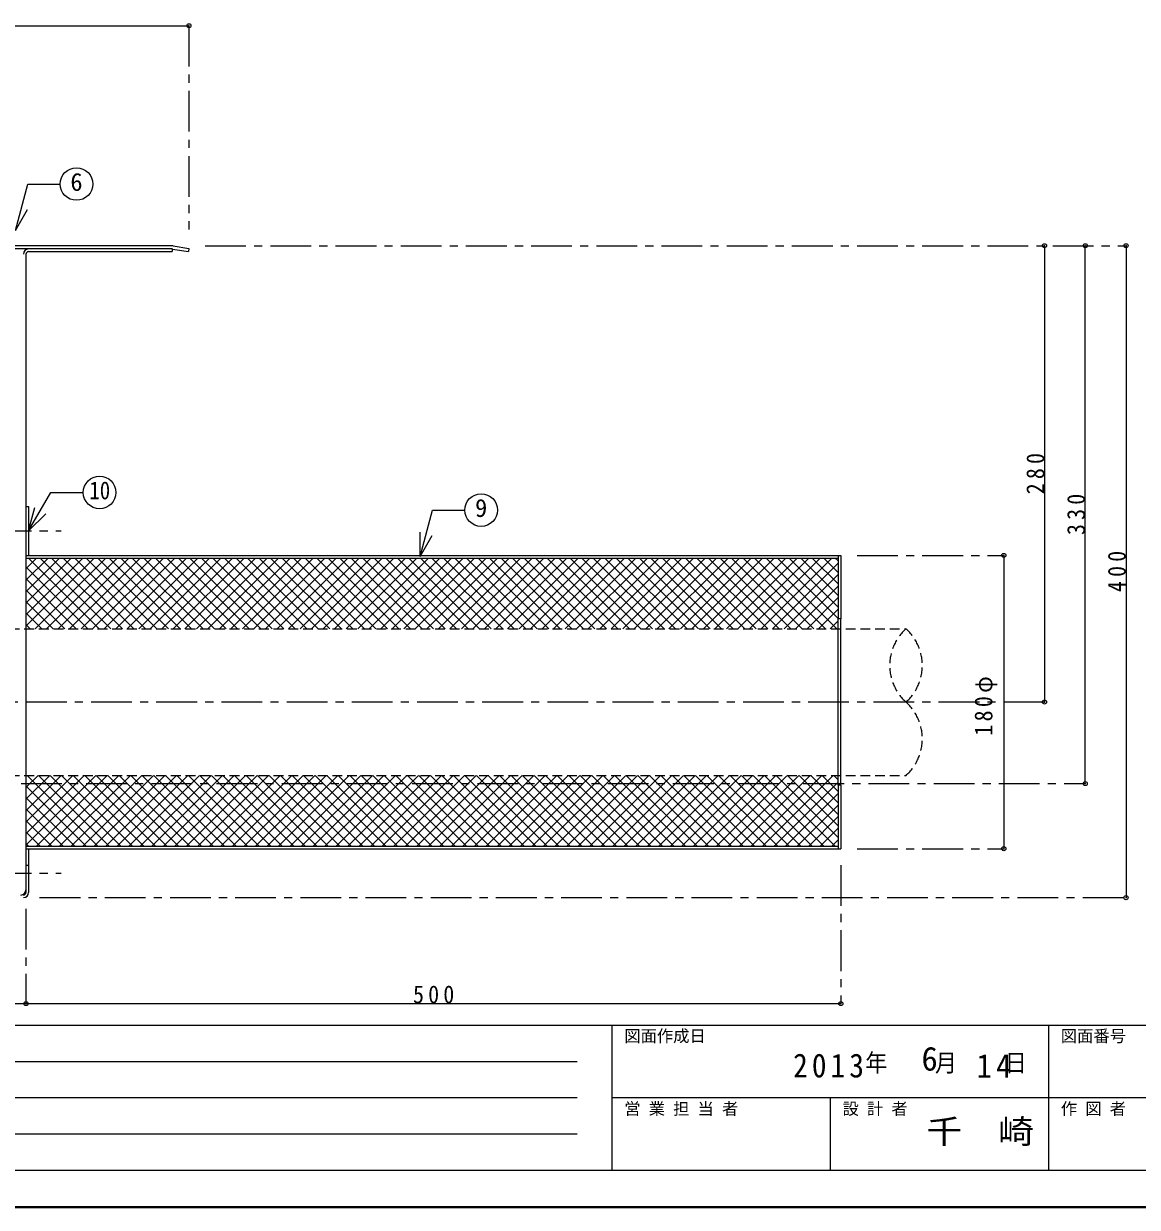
# Model space of a CAD drawing. Units: millimetres at full size, sheet at 1:5; details may follow other scales. Extents: x -1057 to 968, y -699 to 706.
# Drawn here: x -433 to 250, y -699 to 27 of the extents above; entities that cross this region are included whole.
import ezdxf
from ezdxf.enums import TextEntityAlignment as Align

# ---------------------------------------------------------------- set-up
doc = ezdxf.new("R2010")
doc.units = ezdxf.units.MM
doc.header["$LTSCALE"] = 5
doc.header["$PDMODE"] = 32
doc.header["$PDSIZE"] = 2.5
doc.linetypes.add('CHAIN1', pattern=[8, 5, -1, 1, -1])
doc.linetypes.add('DASHED1', pattern=[1.8, 1.2, -0.6])
doc.layers.add('0-0_ﾚｲﾔ1', color=4, linetype='Continuous', lineweight=9)
doc.styles.add('ＭＳ ゴシック', font='')
doc.styles.get('ＭＳ ゴシック').set_extended_font_data('MS Gothic')

msp = doc.modelspace()

# ---------------------------------------------------------------- linework, layer by layer
at = {"layer": '0-0_ﾚｲﾔ1'}
for p, q in [((-931.961, 25.682), (-331.961, 25.682)), ((193.039, -109.318), (193.039, -389.318)), ((218.039, -439.318), (218.039, -109.318)), ((243.039, -109.318), (243.039, -509.318)), ((-431.961, -342.819), (-390.06, -300.918)), ((-431.961, -335.748), (-397.131, -300.918)), ((-431.961, -328.677), (-404.202, -300.918)), ((-431.961, -321.606), (-411.274, -300.918)), ((-431.961, -314.534), (-418.345, -300.918)), ((-431.961, -307.463), (-425.416, -300.918)), ((-430.331, -300.918), (-386.931, -344.318)), ((-426.389, -344.318), (-382.989, -300.918)), ((-423.26, -300.918), (-379.86, -344.318)), ((-419.318, -344.318), (-375.918, -300.918)), ((-416.189, -300.918), (-372.789, -344.318)), ((-412.247, -344.318), (-368.847, -300.918)), ((-409.118, -300.918), (-365.718, -344.318)), ((-405.176, -344.318), (-361.776, -300.918)), ((-402.046, -300.918), (-358.646, -344.318)), ((-398.105, -344.318), (-354.705, -300.918)), ((-394.975, -300.918), (-351.575, -344.318)), ((-391.034, -344.318), (-347.634, -300.918)), ((-387.904, -300.918), (-344.504, -344.318)), ((-383.963, -344.318), (-340.563, -300.918)), ((-380.833, -300.918), (-337.433, -344.318)), ((-376.892, -344.318), (-333.492, -300.918)), ((-373.762, -300.918), (-330.362, -344.318)), ((-369.821, -344.318), (-326.421, -300.918)), ((-366.691, -300.918), (-323.291, -344.318)), ((-362.75, -344.318), (-319.35, -300.918)), ((-359.62, -300.918), (-316.22, -344.318)), ((-355.679, -344.318), (-312.279, -300.918)), ((-352.549, -300.918), (-309.149, -344.318)), ((-348.608, -344.318), (-305.208, -300.918)), ((-345.478, -300.918), (-302.078, -344.318)), ((-341.536, -344.318), (-298.136, -300.918)), ((-338.407, -300.918), (-295.007, -344.318)), ((-334.465, -344.318), (-291.065, -300.918)), ((-331.336, -300.918), (-287.936, -344.318)), ((-327.394, -344.318), (-283.994, -300.918)), ((-324.265, -300.918), (-280.865, -344.318)), ((-320.323, -344.318), (-276.923, -300.918)), ((-317.194, -300.918), (-273.794, -344.318)), ((-313.252, -344.318), (-269.852, -300.918)), ((-310.123, -300.918), (-266.723, -344.318)), ((-306.181, -344.318), (-262.781, -300.918)), ((-303.052, -300.918), (-259.652, -344.318)), ((-299.11, -344.318), (-255.71, -300.918)), ((-295.98, -300.918), (-252.58, -344.318)), ((-292.039, -344.318), (-248.639, -300.918)), ((-288.909, -300.918), (-245.509, -344.318)), ((-284.968, -344.318), (-241.568, -300.918)), ((-281.838, -300.918), (-238.438, -344.318)), ((-277.897, -344.318), (-234.497, -300.918)), ((-274.767, -300.918), (-231.367, -344.318)), ((-270.826, -344.318), (-227.426, -300.918)), ((-267.696, -300.918), (-224.296, -344.318)), ((-263.755, -344.318), (-220.355, -300.918)), ((-260.625, -300.918), (-217.225, -344.318)), ((-256.684, -344.318), (-213.284, -300.918)), ((-253.554, -300.918), (-210.154, -344.318)), ((-249.613, -344.318), (-206.213, -300.918)), ((-246.483, -300.918), (-203.083, -344.318)), ((-242.541, -344.318), (-199.141, -300.918)), ((-239.412, -300.918), (-196.012, -344.318)), ((-235.47, -344.318), (-192.07, -300.918)), ((-232.341, -300.918), (-188.941, -344.318)), ((-228.399, -344.318), (-184.999, -300.918)), ((-225.27, -300.918), (-181.87, -344.318)), ((-221.328, -344.318), (-177.928, -300.918)), ((-218.199, -300.918), (-174.799, -344.318)), ((-214.257, -344.318), (-170.857, -300.918)), ((-211.128, -300.918), (-167.728, -344.318)), ((-207.186, -344.318), (-163.786, -300.918)), ((-204.057, -300.918), (-160.657, -344.318)), ((-200.115, -344.318), (-156.715, -300.918)), ((-196.985, -300.918), (-153.585, -344.318)), ((-193.044, -344.318), (-149.644, -300.918)), ((-189.914, -300.918), (-146.514, -344.318)), ((-185.973, -344.318), (-142.573, -300.918)), ((-182.843, -300.918), (-139.443, -344.318)), ((-178.902, -344.318), (-135.502, -300.918)), ((-175.772, -300.918), (-132.372, -344.318)), ((-171.831, -344.318), (-128.431, -300.918)), ((-168.701, -300.918), (-125.301, -344.318)), ((-164.76, -344.318), (-121.36, -300.918)), ((-161.63, -300.918), (-118.23, -344.318)), ((-157.689, -344.318), (-114.289, -300.918)), ((-154.559, -300.918), (-111.159, -344.318)), ((-150.618, -344.318), (-107.218, -300.918)), ((-147.488, -300.918), (-104.088, -344.318)), ((-143.547, -344.318), (-100.147, -300.918)), ((-140.417, -300.918), (-97.017, -344.318)), ((-136.475, -344.318), (-93.075, -300.918)), ((-133.346, -300.918), (-89.946, -344.318)), ((-129.404, -344.318), (-86.004, -300.918)), ((-126.275, -300.918), (-82.875, -344.318)), ((-122.333, -344.318), (-78.933, -300.918)), ((-119.204, -300.918), (-75.804, -344.318)), ((-115.262, -344.318), (-71.862, -300.918)), ((-112.133, -300.918), (-68.733, -344.318)), ((-108.191, -344.318), (-64.791, -300.918)), ((-105.062, -300.918), (-61.662, -344.318)), ((-101.12, -344.318), (-57.72, -300.918)), ((-97.991, -300.918), (-54.591, -344.318)), ((-94.049, -344.318), (-50.649, -300.918)), ((-90.919, -300.918), (-47.519, -344.318)), ((-86.978, -344.318), (-43.578, -300.918)), ((-83.848, -300.918), (-40.448, -344.318)), ((-79.907, -344.318), (-36.507, -300.918)), ((-76.777, -300.918), (-33.377, -344.318)), ((-72.836, -344.318), (-29.436, -300.918)), ((-69.706, -300.918), (-26.306, -344.318)), ((-65.765, -344.318), (-22.365, -300.918)), ((-62.635, -300.918), (-19.235, -344.318)), ((-58.694, -344.318), (-15.294, -300.918)), ((-55.564, -300.918), (-12.164, -344.318)), ((-51.623, -344.318), (-8.223, -300.918)), ((-48.493, -300.918), (-5.093, -344.318)), ((-44.552, -344.318), (-1.152, -300.918)), ((-41.422, -300.918), (1.978, -344.318)), ((-37.481, -344.318), (5.919, -300.918)), ((-34.351, -300.918), (9.049, -344.318)), ((-30.409, -344.318), (12.991, -300.918)), ((-27.28, -300.918), (16.12, -344.318)), ((-23.338, -344.318), (20.062, -300.918)), ((-20.209, -300.918), (23.191, -344.318)), ((-16.267, -344.318), (27.133, -300.918)), ((-13.138, -300.918), (30.262, -344.318)), ((-9.196, -344.318), (34.204, -300.918)), ((-6.067, -300.918), (37.333, -344.318)), ((-2.125, -344.318), (41.275, -300.918)), ((1.004, -300.918), (44.404, -344.318)), ((4.946, -344.318), (48.346, -300.918)), ((8.075, -300.918), (51.475, -344.318)), ((12.017, -344.318), (55.417, -300.918)), ((15.147, -300.918), (58.547, -344.318)), ((19.088, -344.318), (62.488, -300.918)), ((22.218, -300.918), (65.618, -344.318)), ((26.159, -344.318), (66.439, -304.038)), ((29.289, -300.918), (66.439, -338.069)), ((36.36, -300.918), (66.439, -330.998)), ((43.431, -300.918), (66.439, -323.926)), ((50.502, -300.918), (66.439, -316.855)), ((57.573, -300.918), (66.439, -309.784)), ((64.644, -300.918), (66.439, -302.713)), ((168.039, -299.318), (168.039, -479.318)), ((-431.961, -306.359), (-394.002, -344.318)), ((33.23, -344.318), (66.439, -311.109)), ((-431.961, -313.43), (-401.073, -344.318)), ((40.301, -344.318), (66.439, -318.18)), ((-431.961, -320.501), (-408.144, -344.318)), ((47.372, -344.318), (66.439, -325.251)), ((-431.961, -327.572), (-415.215, -344.318)), ((54.443, -344.318), (66.439, -332.322)), ((-431.961, -334.643), (-422.286, -344.318)), ((61.514, -344.318), (66.439, -339.393)), ((66.439, -440.318), (66.439, -338.318)), ((68.039, -440.318), (68.039, -338.318)), ((-431.961, -341.714), (-429.357, -344.318)), ((-431.961, -477.169), (-389.11, -434.318)), ((-431.961, -470.098), (-396.181, -434.318)), ((-431.961, -463.027), (-403.252, -434.318)), ((-431.961, -455.956), (-410.323, -434.318)), ((-431.961, -448.885), (-417.394, -434.318)), ((-431.961, -441.814), (-424.465, -434.318)), ((-431.961, -434.743), (-431.536, -434.318)), ((-431.281, -434.318), (-387.881, -477.718)), ((-425.439, -477.718), (-382.039, -434.318)), ((-424.21, -434.318), (-380.81, -477.718)), ((-418.368, -477.718), (-374.968, -434.318)), ((-417.139, -434.318), (-373.739, -477.718)), ((-411.297, -477.718), (-367.897, -434.318)), ((-410.068, -434.318), (-366.668, -477.718)), ((-404.226, -477.718), (-360.826, -434.318)), ((-402.997, -434.318), (-359.597, -477.718)), ((-397.155, -477.718), (-353.755, -434.318)), ((-395.926, -434.318), (-352.526, -477.718)), ((-390.084, -477.718), (-346.684, -434.318)), ((-388.855, -434.318), (-345.455, -477.718)), ((-383.013, -477.718), (-339.613, -434.318)), ((-381.784, -434.318), (-338.384, -477.718)), ((-375.941, -477.718), (-332.541, -434.318)), ((-374.712, -434.318), (-331.312, -477.718)), ((-368.87, -477.718), (-325.47, -434.318)), ((-367.641, -434.318), (-324.241, -477.718)), ((-361.799, -477.718), (-318.399, -434.318)), ((-360.57, -434.318), (-317.17, -477.718)), ((-354.728, -477.718), (-311.328, -434.318)), ((-353.499, -434.318), (-310.099, -477.718)), ((-347.657, -477.718), (-304.257, -434.318)), ((-346.428, -434.318), (-303.028, -477.718)), ((-340.586, -477.718), (-297.186, -434.318)), ((-339.357, -434.318), (-295.957, -477.718)), ((-333.515, -477.718), (-290.115, -434.318)), ((-332.286, -434.318), (-288.886, -477.718)), ((-326.444, -477.718), (-283.044, -434.318)), ((-325.215, -434.318), (-281.961, -477.572)), ((-319.373, -477.718), (-275.973, -434.318)), ((-318.144, -434.318), (-274.744, -477.718)), ((-312.302, -477.718), (-268.902, -434.318)), ((-311.073, -434.318), (-267.673, -477.718)), ((-305.231, -477.718), (-261.831, -434.318)), ((-304.002, -434.318), (-260.602, -477.718)), ((-298.16, -477.718), (-254.76, -434.318)), ((-296.931, -434.318), (-253.531, -477.718)), ((-291.089, -477.718), (-247.689, -434.318)), ((-289.86, -434.318), (-246.46, -477.718)), ((-284.018, -477.718), (-240.618, -434.318)), ((-282.789, -434.318), (-239.389, -477.718)), ((-276.947, -477.718), (-233.547, -434.318)), ((-275.718, -434.318), (-232.318, -477.718)), ((-269.875, -477.718), (-226.475, -434.318)), ((-268.646, -434.318), (-225.246, -477.718)), ((-262.804, -477.718), (-219.404, -434.318)), ((-261.575, -434.318), (-218.175, -477.718)), ((-255.733, -477.718), (-212.333, -434.318)), ((-254.504, -434.318), (-211.104, -477.718)), ((-248.662, -477.718), (-205.262, -434.318)), ((-247.433, -434.318), (-204.033, -477.718)), ((-241.591, -477.718), (-198.191, -434.318)), ((-240.362, -434.318), (-196.962, -477.718)), ((-234.52, -477.718), (-191.12, -434.318)), ((-233.291, -434.318), (-189.891, -477.718)), ((-227.449, -477.718), (-184.049, -434.318)), ((-226.22, -434.318), (-182.82, -477.718)), ((-220.378, -477.718), (-176.978, -434.318)), ((-219.149, -434.318), (-175.749, -477.718)), ((-213.307, -477.718), (-169.907, -434.318)), ((-212.078, -434.318), (-168.678, -477.718)), ((-206.236, -477.718), (-162.836, -434.318)), ((-205.007, -434.318), (-161.607, -477.718)), ((-199.165, -477.718), (-155.765, -434.318)), ((-197.936, -434.318), (-154.536, -477.718)), ((-192.094, -477.718), (-148.694, -434.318)), ((-190.865, -434.318), (-147.465, -477.718)), ((-185.023, -477.718), (-141.623, -434.318)), ((-183.794, -434.318), (-140.394, -477.718)), ((-177.952, -477.718), (-134.552, -434.318)), ((-176.723, -434.318), (-133.323, -477.718)), ((-170.881, -477.718), (-127.481, -434.318)), ((-169.652, -434.318), (-126.252, -477.718)), ((-163.809, -477.718), (-120.409, -434.318)), ((-162.58, -434.318), (-119.18, -477.718)), ((-156.738, -477.718), (-113.561, -434.541)), ((-155.509, -434.318), (-112.109, -477.718)), ((-149.667, -477.718), (-106.267, -434.318)), ((-148.438, -434.318), (-105.038, -477.718)), ((-142.596, -477.718), (-99.196, -434.318)), ((-141.367, -434.318), (-97.967, -477.718)), ((-135.525, -477.718), (-92.125, -434.318)), ((-134.296, -434.318), (-90.896, -477.718)), ((-128.454, -477.718), (-85.054, -434.318)), ((-127.225, -434.318), (-83.825, -477.718)), ((-121.383, -477.718), (-77.983, -434.318)), ((-120.154, -434.318), (-76.754, -477.718)), ((-114.312, -477.718), (-70.912, -434.318)), ((-113.083, -434.318), (-69.683, -477.718)), ((-107.241, -477.718), (-64.063, -434.541)), ((-106.012, -434.318), (-62.612, -477.718)), ((-100.17, -477.718), (-56.77, -434.318)), ((-98.941, -434.318), (-55.541, -477.718)), ((-93.099, -477.718), (-49.699, -434.318)), ((-91.87, -434.318), (-48.47, -477.718)), ((-86.028, -477.718), (-42.628, -434.318)), ((-84.799, -434.318), (-41.399, -477.718)), ((-78.957, -477.718), (-35.557, -434.318)), ((-77.728, -434.318), (-34.328, -477.718)), ((-71.886, -477.718), (-28.486, -434.318)), ((-70.657, -434.318), (-27.257, -477.718)), ((-64.815, -477.718), (-21.415, -434.318)), ((-63.585, -434.318), (-20.185, -477.718)), ((-57.743, -477.718), (-14.566, -434.541)), ((-56.514, -434.318), (-13.114, -477.718)), ((-50.672, -477.718), (-7.272, -434.318)), ((-49.443, -434.318), (-6.043, -477.718)), ((-43.601, -477.718), (-0.201, -434.318)), ((-42.372, -434.318), (1.028, -477.718)), ((-36.53, -477.718), (6.87, -434.318)), ((-35.301, -434.318), (8.099, -477.718)), ((-29.459, -477.718), (13.941, -434.318)), ((-28.23, -434.318), (15.17, -477.718)), ((-22.388, -477.718), (21.012, -434.318)), ((-21.159, -434.318), (22.241, -477.718)), ((-15.317, -477.718), (28.083, -434.318)), ((-14.088, -434.318), (29.312, -477.718)), ((-8.246, -477.718), (34.932, -434.541)), ((-7.017, -434.318), (36.383, -477.718)), ((-1.175, -477.718), (42.225, -434.318)), ((0.054, -434.318), (43.454, -477.718)), ((5.896, -477.718), (49.296, -434.318)), ((7.125, -434.318), (50.525, -477.718)), ((12.967, -477.718), (56.367, -434.318)), ((14.196, -434.318), (57.596, -477.718)), ((20.038, -477.718), (63.438, -434.318)), ((21.267, -434.318), (64.667, -477.718)), ((28.338, -434.318), (66.439, -472.419)), ((35.409, -434.318), (66.439, -465.348)), ((42.481, -434.318), (66.439, -458.277)), ((49.552, -434.318), (66.439, -451.206)), ((56.623, -434.318), (66.439, -444.135)), ((63.694, -434.318), (66.439, -437.064)), ((-431.961, -440.709), (-394.952, -477.718)), ((27.109, -477.718), (66.439, -438.388)), ((-431.961, -447.78), (-402.023, -477.718)), ((34.18, -477.718), (66.439, -445.46)), ((-431.961, -454.852), (-409.094, -477.718)), ((41.252, -477.718), (66.439, -452.531)), ((-431.961, -461.923), (-416.165, -477.718)), ((48.323, -477.718), (66.439, -459.602)), ((-431.961, -468.994), (-423.236, -477.718)), ((55.394, -477.718), (66.439, -466.673)), ((-431.961, -476.065), (-430.307, -477.718)), ((62.465, -477.718), (66.439, -473.744)), ((-831.961, -574.318), (-431.961, -574.318)), ((-431.961, -574.318), (68.039, -574.318))]:
    msp.add_line(p, q, dxfattribs=at)
at = {"layer": '0-0_ﾚｲﾔ1', "linetype": 'CHAIN1'}
for p, q in [((-331.961, 25.682), (-331.961, -99.318)), ((-321.961, -109.318), (243.039, -109.318)), ((-453.561, -284.318), (-410.361, -284.318)), ((78.039, -299.318), (168.039, -299.318)), ((193.039, -389.318), (-506.961, -389.318)), ((-474.961, -439.318), (218.039, -439.318)), ((78.039, -479.318), (168.039, -479.318)), ((68.039, -489.318), (68.039, -574.318)), ((-453.561, -494.318), (-410.361, -494.318)), ((-423.561, -509.318), (243.039, -509.318)), ((-431.961, -516.118), (-431.961, -574.318))]:
    msp.add_line(p, q, dxfattribs=at)
at = {"layer": '0-0_ﾚｲﾔ1', "color": 7, "lineweight": 18}
for p, q in [((-438.46, -100.034), (-430.96, -87.044)), ((-431.961, -114.518), (-431.961, -506.118)), ((-430.361, -112.918), (-342.279, -112.918)), ((-342.279, -111.318), (-342.279, -112.918)), ((-430.361, -284.318), (-416.733, -260.714)), ((-416.733, -260.714), (-396.756, -260.714)), ((-430.361, -284.318), (-426.479, -269.829)), ((-430.361, -284.318), (-419.754, -273.712)), ((-190.148, -300.084), (-182.491, -271.508)), ((-182.491, -271.508), (-162.632, -271.508)), ((-190.148, -300.084), (-190.148, -285.084)), ((-190.148, -300.084), (-182.648, -287.094)), ((-431.961, -299.318), (68.039, -299.318)), ((-431.961, -300.918), (66.439, -300.918)), ((66.439, -299.318), (66.439, -338.318)), ((68.039, -299.318), (68.039, -338.318)), ((68.039, -338.318), (66.439, -338.318)), ((66.439, -440.318), (66.439, -479.318)), ((68.039, -440.318), (66.439, -440.318)), ((68.039, -440.318), (68.039, -479.318)), ((-431.961, -477.718), (66.439, -477.718)), ((-431.961, -479.318), (68.039, -479.318)), ((-430.361, -479.318), (-430.361, -506.118)), ((-431.961, -489.318), (-430.361, -489.318))]:
    msp.add_line(p, q, dxfattribs=at)
at = {"layer": '0-0_ﾚｲﾔ1', "color": 5, "lineweight": 25}
for p, q in [((-342.279, -109.318), (-447.804, -109.318)), ((-342.279, -111.318), (-447.804, -111.318)), ((-341.963, -111.343), (-332.277, -112.893)), ((-341.647, -109.368), (-331.961, -110.918)), ((-331.961, -110.918), (-332.277, -112.893))]:
    msp.add_line(p, q, dxfattribs=at)
at = {"layer": '0-0_ﾚｲﾔ1', "linetype": 'DASHED1'}
for p, q in [((-441.961, -344.318), (108.039, -344.318)), ((-441.961, -434.318), (108.039, -434.318))]:
    msp.add_line(p, q, dxfattribs=at)
at = {"layer": '0-0_ﾚｲﾔ1', "color": 6, "lineweight": 25}
for p, q in [((-1034.461, -587.532), (945.539, -587.532)), ((-72.318, -676.818), (-72.318, -587.532)), ((195.539, -587.532), (195.539, -676.818)), ((-558.032, -609.854), (-93.747, -609.854)), ((-93.747, -632.175), (-558.032, -632.175)), ((945.539, -632.175), (-72.318, -632.175)), ((61.611, -676.818), (61.611, -632.175)), ((-93.747, -654.497), (-558.032, -654.497)), ((945.539, -676.818), (-1034.461, -676.818))]:
    msp.add_line(p, q, dxfattribs=at)
at = {"layer": '0-0_ﾚｲﾔ1', "color": 1, "lineweight": 40}
msp.add_line((968.039, -699.318), (-1056.961, -699.318), dxfattribs=at)
at = {"layer": '0-0_ﾚｲﾔ1', "color": 7, "lineweight": 18}
for points in [[(-438.46, -100.034), (-430.803, -71.458), (-410.944, -71.458)], [(-431.961, -269.318), (-430.361, -269.318), (-430.361, -299.318)]]:
    msp.add_lwpolyline(points, dxfattribs=at)
for centre in [(-400.944, -71.458), (-386.756, -260.714), (-152.632, -271.508)]:
    msp.add_circle(centre, 10, dxfattribs=at)
for centre, radius, start, end in [((-430.361, -114.518), 3.2, 90, 180), ((-430.361, -114.518), 1.6, 90, 180), ((-435.161, -504.518), 3.2, 270, 0), ((-433.561, -506.118), 1.6, 270, 0), ((-433.561, -506.118), 3.2, 270, 0)]:
    msp.add_arc(centre, radius, start, end, dxfattribs=at)
at = {"layer": '0-0_ﾚｲﾔ1', "color": 5, "lineweight": 25}
for radius in [4, 2]:
    msp.add_arc((-342.279, -113.318), radius, 80.90972, 90, dxfattribs=at)
at = {"layer": '0-0_ﾚｲﾔ1', "linetype": 'DASHED1'}
for centre, start, end in [((128.352, -366.818), 132.07502, 227.92498), ((87.727, -366.818), 312.07502, 47.92498), ((87.727, -411.818), 312.07502, 47.92498)]:
    msp.add_arc(centre, 30.312, start, end, dxfattribs=at)
at = {"layer": '0-0_ﾚｲﾔ1'}
for p in [(-331.961, 25.682), (193.039, -109.318), (218.039, -109.318), (243.039, -109.318), (168.039, -299.318), (193.039, -389.318), (218.039, -439.318), (168.039, -479.318), (243.039, -509.318), (-431.961, -574.318), (68.039, -574.318)]:
    msp.add_point(p, dxfattribs=at)

# ---------------------------------------------------------------- texts
at = {"layer": '0-0_ﾚｲﾔ1', "color": 7, "style": 'ＭＳ ゴシック'}
for s, height, p in [('6', 11, (-404.694, -78.958)), ('9', 11, (-156.382, -279.008)), ('図面作成日', 7.331, (-64.818, -600.032)), ('図面番号', 7.331, (203.039, -600.032)), ('6', 14.66, (117.539, -619.854)), ('営 業 担 当 者', 7.331, (-64.818, -644.675)), ('設 計 者', 7.331, (69.111, -644.675)), ('作 図 者', 7.331, (203.039, -644.675))]:
    msp.add_text(s, height=height, dxfattribs=at).set_placement(p, align=Align.BOTTOM_LEFT)
for s, height, width, p in [('10', 11, 0.85, (-393.006, -268.214)), ('千\u3000崎', 14.66, 1.1, (120.539, -664.497))]:
    msp.add_text(s, height=height, dxfattribs=dict(at, width=width)).set_placement(p, align=Align.BOTTOM_LEFT)
at = {"layer": '0-0_ﾚｲﾔ1', "color": 7, "char_height": 11, "attachment_point": 7, "rotation": 90, "style": 'ＭＳ ゴシック'}
for s, insert in [('\\T1.38;\\W0.9;280', (193.039, -261.818)), ('\\T1.38;\\W0.9;330', (218.039, -286.818)), ('\\T1.38;\\W0.9;400', (243.039, -321.818)), ('\\T1.3;\\W0.9;180φ', (164.039, -409.943))]:
    msp.add_mtext(s, dxfattribs=dict(at, insert=insert))
at = {"layer": '0-0_ﾚｲﾔ1', "color": 7, "attachment_point": 7, "style": 'ＭＳ ゴシック'}
for s, insert, char_height in [('\\T1.38;\\W0.9;500', (-194.461, -574.318), 11), ('\\T1.28;\\W0.9;2013', (38.789, -619.854), 14.66), ('\\T1.27;\\W0.9;年\\~\\~\\~月\\~\\~\\~日', (83.039, -617.354), 11), ('\\T1.27;\\W0.95;14', (151.289, -619.854), 14.66)]:
    msp.add_mtext(s, dxfattribs=dict(at, insert=insert, char_height=char_height))

doc.saveas('drawing.dxf')
